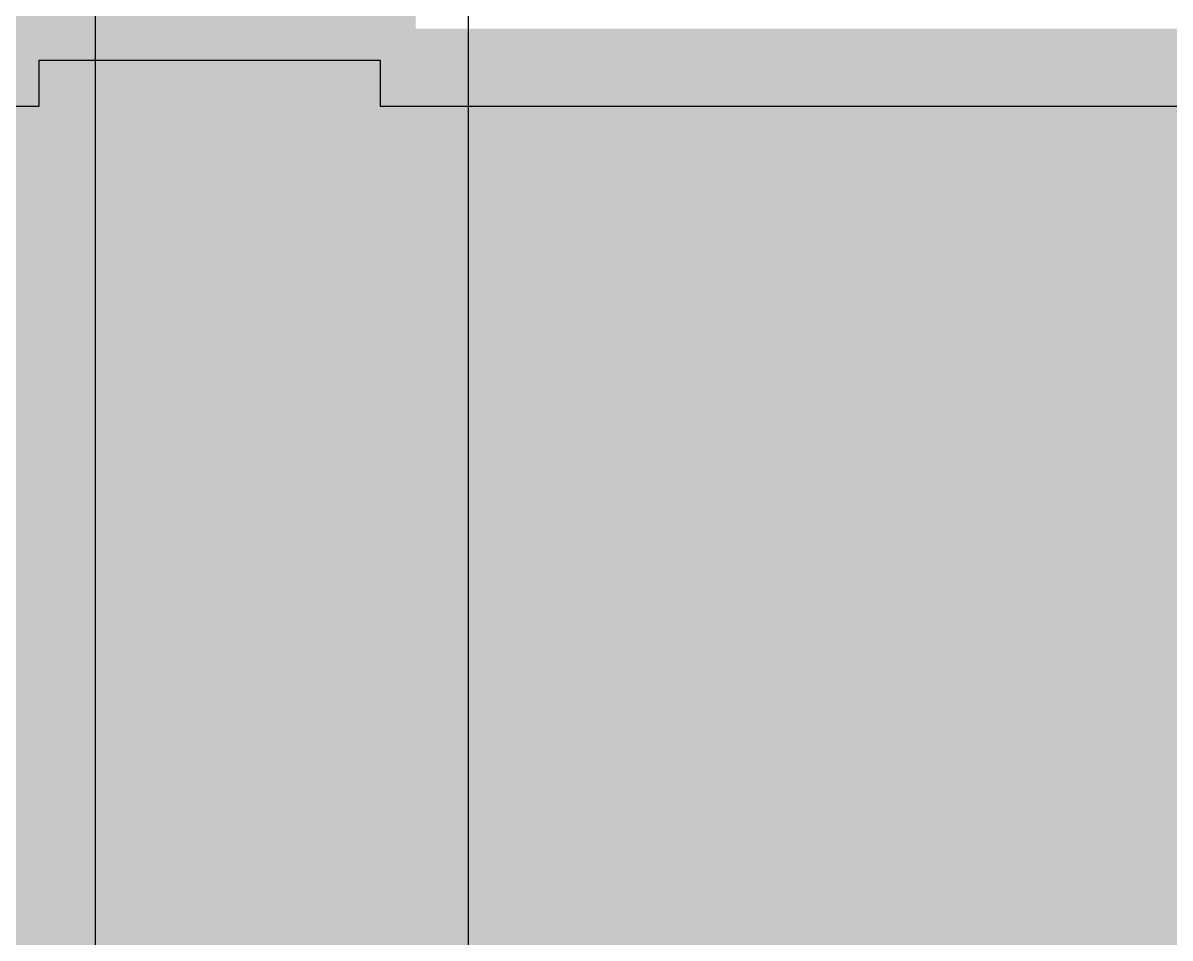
# Model space of a CAD drawing. Header units: inches. Extents: x -18 to 5357, y -8 to 5291.
# Drawn here: x 36.052 to 38.997, y 29.34 to 31.691 of the extents above; entities that cross this region are included whole.
import ezdxf

# ---------------------------------------------------------------- set-up
doc = ezdxf.new("R2010")
doc.units = ezdxf.units.IN
for name, color, linetype in [('Bottom Layer', 5, 'Continuous'), ('Drill Drawing', 1, 'Continuous'), ('Ground', 16, 'Continuous'), ('Power', 76, 'Continuous'), ('Top Layer', 1, 'Continuous'), ('Top Overlay', 2, 'Continuous'), ('Top Paste', 8, 'Continuous'), ('Top Solder', 216, 'Continuous'), ('Via Holes', 16, 'Continuous')]:
    doc.layers.add(name, color=color, linetype=linetype)

# ---------------------------------------------------------------- blocks, each defined once
blk = doc.blocks.new('IND_0402_107')
at = {"layer": 'Top Layer'}
for points in [[(-0.55, 0.3), (-0.15, 0.3), (-0.15, -0.3), (-0.55, -0.3)], [(0.15, 0.3), (0.55, 0.3), (0.55, -0.3), (0.15, -0.3)]]:
    blk.add_hatch(color=1, dxfattribs=at).paths.add_polyline_path(points)
at = {"layer": 'Top Paste'}
for points in [[(-0.55, 0.3), (-0.15, 0.3), (-0.15, -0.3), (-0.55, -0.3)], [(0.15, 0.3), (0.55, 0.3), (0.55, -0.3), (0.15, -0.3)]]:
    blk.add_hatch(color=8, dxfattribs=at).paths.add_polyline_path(points)
at = {"layer": 'Top Solder'}
for points in [[(-0.6516, 0.4016), (-0.0484, 0.4016), (-0.0484, -0.4016), (-0.6516, -0.4016)], [(0.0484, 0.4016), (0.6516, 0.4016), (0.6516, -0.4016), (0.0484, -0.4016)]]:
    blk.add_hatch(color=216, dxfattribs=at).paths.add_polyline_path(points)
at = {"layer": 'Top Overlay'}
for points in [[(-0.7112, 0.4572, 0.127, 0.127, 0), (-0.7112, -0.4572, 0.127, 0.127, 0)], [(-0.7112, 0.4572, 0.127, 0.127, 0), (-0.3048, 0.4572, 0.127, 0.127, 0)], [(-0.3048, 0.4572, 0.127, 0.127, 0), (0.7112, 0.4572, 0.127, 0.127, 0)], [(0.7112, 0.4572, 0.127, 0.127, 0), (0.7112, -0.4572, 0.127, 0.127, 0)], [(-0.7112, -0.4572, 0.127, 0.127, 0), (-0.3048, -0.4572, 0.127, 0.127, 0)], [(-0.3048, -0.4572, 0.127, 0.127, 0), (0.7112, -0.4572, 0.127, 0.127, 0)]]:
    blk.add_lwpolyline(points, format="xyseb", dxfattribs=at)
for points in [[(-0.743, 0.4572, 0.0635, 0.0635, 1), (-0.6795, 0.4572, 0.0635, 0.0635, 1)], [(-0.743, 0.4572, 0.0635, 0.0635, 1), (-0.6795, 0.4572, 0.0635, 0.0635, 1)], [(-0.3366, 0.4572, 0.0635, 0.0635, 1), (-0.2731, 0.4572, 0.0635, 0.0635, 1)], [(-0.3366, 0.4572, 0.0635, 0.0635, 1), (-0.2731, 0.4572, 0.0635, 0.0635, 1)], [(0.6794, 0.4572, 0.0635, 0.0635, 1), (0.7429, 0.4572, 0.0635, 0.0635, 1)], [(0.6794, 0.4572, 0.0635, 0.0635, 1), (0.7429, 0.4572, 0.0635, 0.0635, 1)], [(-0.743, -0.4572, 0.0635, 0.0635, 1), (-0.6795, -0.4572, 0.0635, 0.0635, 1)], [(-0.743, -0.4572, 0.0635, 0.0635, 1), (-0.6795, -0.4572, 0.0635, 0.0635, 1)], [(-0.3366, -0.4572, 0.0635, 0.0635, 1), (-0.2731, -0.4572, 0.0635, 0.0635, 1)], [(-0.3366, -0.4572, 0.0635, 0.0635, 1), (-0.2731, -0.4572, 0.0635, 0.0635, 1)], [(0.6794, -0.4572, 0.0635, 0.0635, 1), (0.7429, -0.4572, 0.0635, 0.0635, 1)], [(0.6794, -0.4572, 0.0635, 0.0635, 1), (0.7429, -0.4572, 0.0635, 0.0635, 1)]]:
    blk.add_lwpolyline(points, format="xyseb", close=True, dxfattribs=at)

msp = doc.modelspace()

# ---------------------------------------------------------------- hatches: boundary and pattern name
at = {"layer": 'Bottom Layer'}
h = msp.add_hatch(color=5, dxfattribs=at)
edge = h.paths.add_edge_path()
edge.add_arc((37.7063, 30.9524), 0.2, 0, 360)
h = msp.add_hatch(color=5, dxfattribs=at)
edge = h.paths.add_edge_path()
edge.add_arc((38.3515, 30.9524), 0.2, 0, 360)
h = msp.add_hatch(color=5, dxfattribs=at)
edge = h.paths.add_edge_path()
edge.add_arc((37.3837, 30.3073), 0.2, 0, 360)
h = msp.add_hatch(color=5, dxfattribs=at)
edge = h.paths.add_edge_path()
edge.add_arc((38.0289, 30.3073), 0.2, 0, 360)
h = msp.add_hatch(color=5, dxfattribs=at)
edge = h.paths.add_edge_path()
edge.add_arc((38.674, 30.3073), 0.2, 0, 360)
h = msp.add_hatch(color=5, dxfattribs=at)
edge = h.paths.add_edge_path()
edge.add_arc((37.7063, 29.6621), 0.2, 0, 360)
h = msp.add_hatch(color=5, dxfattribs=at)
edge = h.paths.add_edge_path()
edge.add_arc((38.3515, 29.6621), 0.2, 0, 360)
h = msp.add_hatch(color=5, dxfattribs=at)
edge = h.paths.add_edge_path()
edge.add_arc((38.9966, 29.6621), 0.2, 0, 360)
at = {"layer": 'Ground'}
h = msp.add_hatch(color=16, dxfattribs=at)
edge = h.paths.add_edge_path()
edge.add_arc((37.7063, 30.9524), 0.2, 0, 360)
h = msp.add_hatch(color=16, dxfattribs=at)
edge = h.paths.add_edge_path()
edge.add_arc((38.3515, 30.9524), 0.2, 0, 360)
h = msp.add_hatch(color=16, dxfattribs=at)
edge = h.paths.add_edge_path()
edge.add_arc((37.3837, 30.3073), 0.2, 0, 360)
h = msp.add_hatch(color=16, dxfattribs=at)
edge = h.paths.add_edge_path()
edge.add_arc((38.0289, 30.3073), 0.2, 0, 360)
h = msp.add_hatch(color=16, dxfattribs=at)
edge = h.paths.add_edge_path()
edge.add_arc((38.674, 30.3073), 0.2, 0, 360)
h = msp.add_hatch(color=16, dxfattribs=at)
edge = h.paths.add_edge_path()
edge.add_arc((37.7063, 29.6621), 0.2, 0, 360)
h = msp.add_hatch(color=16, dxfattribs=at)
edge = h.paths.add_edge_path()
edge.add_arc((38.3515, 29.6621), 0.2, 0, 360)
h = msp.add_hatch(color=16, dxfattribs=at)
edge = h.paths.add_edge_path()
edge.add_arc((38.9966, 29.6621), 0.2, 0, 360)
at = {"layer": 'Power'}
h = msp.add_hatch(color=76, dxfattribs=at)
edge = h.paths.add_edge_path()
edge.add_arc((37.7063, 30.9524), 0.2, 0, 360)
h = msp.add_hatch(color=76, dxfattribs=at)
edge = h.paths.add_edge_path()
edge.add_arc((38.3515, 30.9524), 0.2, 0, 360)
h = msp.add_hatch(color=76, dxfattribs=at)
edge = h.paths.add_edge_path()
edge.add_arc((37.3837, 30.3073), 0.2, 0, 360)
h = msp.add_hatch(color=76, dxfattribs=at)
edge = h.paths.add_edge_path()
edge.add_arc((38.0289, 30.3073), 0.2, 0, 360)
h = msp.add_hatch(color=76, dxfattribs=at)
edge = h.paths.add_edge_path()
edge.add_arc((38.674, 30.3073), 0.2, 0, 360)
h = msp.add_hatch(color=76, dxfattribs=at)
edge = h.paths.add_edge_path()
edge.add_arc((37.7063, 29.6621), 0.2, 0, 360)
h = msp.add_hatch(color=76, dxfattribs=at)
edge = h.paths.add_edge_path()
edge.add_arc((38.3515, 29.6621), 0.2, 0, 360)
h = msp.add_hatch(color=76, dxfattribs=at)
edge = h.paths.add_edge_path()
edge.add_arc((38.9966, 29.6621), 0.2, 0, 360)
at = {"layer": 'Top Layer'}
msp.add_hatch(color=1, dxfattribs=at).paths.add_polyline_path([(34.0217, 28.9523), (42.7584, 28.9523), (42.7584, 31.6759), (34.0217, 31.6759)])
h = msp.add_hatch(color=1, dxfattribs=at)
edge = h.paths.add_edge_path()
edge.add_arc((37.7063, 30.9524), 0.2, 0, 360)
h = msp.add_hatch(color=1, dxfattribs=at)
edge = h.paths.add_edge_path()
edge.add_arc((38.3515, 30.9524), 0.2, 0, 360)
h = msp.add_hatch(color=1, dxfattribs=at)
edge = h.paths.add_edge_path()
edge.add_arc((37.3837, 30.3073), 0.2, 0, 360)
h = msp.add_hatch(color=1, dxfattribs=at)
edge = h.paths.add_edge_path()
edge.add_arc((38.0289, 30.3073), 0.2, 0, 360)
h = msp.add_hatch(color=1, dxfattribs=at)
edge = h.paths.add_edge_path()
edge.add_arc((38.674, 30.3073), 0.2, 0, 360)
h = msp.add_hatch(color=1, dxfattribs=at)
edge = h.paths.add_edge_path()
edge.add_arc((37.7063, 29.6621), 0.2, 0, 360)
h = msp.add_hatch(color=1, dxfattribs=at)
edge = h.paths.add_edge_path()
edge.add_arc((38.3515, 29.6621), 0.2, 0, 360)
h = msp.add_hatch(color=1, dxfattribs=at)
edge = h.paths.add_edge_path()
edge.add_arc((38.9966, 29.6621), 0.2, 0, 360)
at = {"layer": 'Via Holes'}
h = msp.add_hatch(color=7, dxfattribs=at)
edge = h.paths.add_edge_path()
edge.add_arc((37.7063, 30.9524), 0.1, 0, 360)
h = msp.add_hatch(color=7, dxfattribs=at)
edge = h.paths.add_edge_path()
edge.add_arc((38.3515, 30.9524), 0.1, 0, 360)
h = msp.add_hatch(color=7, dxfattribs=at)
edge = h.paths.add_edge_path()
edge.add_arc((37.3837, 30.3073), 0.1, 0, 360)
h = msp.add_hatch(color=7, dxfattribs=at)
edge = h.paths.add_edge_path()
edge.add_arc((38.0289, 30.3073), 0.1, 0, 360)
h = msp.add_hatch(color=7, dxfattribs=at)
edge = h.paths.add_edge_path()
edge.add_arc((38.674, 30.3073), 0.1, 0, 360)
h = msp.add_hatch(color=7, dxfattribs=at)
edge = h.paths.add_edge_path()
edge.add_arc((37.7063, 29.6621), 0.1, 0, 360)
h = msp.add_hatch(color=7, dxfattribs=at)
edge = h.paths.add_edge_path()
edge.add_arc((38.3515, 29.6621), 0.1, 0, 360)
h = msp.add_hatch(color=7, dxfattribs=at)
edge = h.paths.add_edge_path()
edge.add_arc((38.9966, 29.6621), 0.1, 0, 360)

# ---------------------------------------------------------------- linework, layer by layer
at = {"layer": 'Bottom Layer'}
for p, q in [((37.1954, 28.6169), (37.1954, 50.309)), ((36.2372, 34.7816), (36.2372, 28.6985))]:
    msp.add_line(p, q, dxfattribs=at)
msp.add_lwpolyline([(36.7163, 28.6169, 0.1778, 0.1778, 0), (36.7163, 50.6516, 0.1778, 0.1778, 0)], format="xyseb", dxfattribs=at)
at = {"layer": 'Drill Drawing'}
for points in [[(37.4523, 31.2064, 0.0508, 0.0508, 0), (37.9603, 31.2064, 0.0508, 0.0508, 0)], [(37.4523, 30.6984, 0.0508, 0.0508, 0), (37.4523, 31.2064, 0.0508, 0.0508, 0)], [(37.9603, 30.6984, 0.0508, 0.0508, 0), (37.9603, 31.2064, 0.0508, 0.0508, 0)], [(38.0975, 31.2064, 0.0508, 0.0508, 0), (38.6055, 31.2064, 0.0508, 0.0508, 0)], [(38.0975, 30.6984, 0.0508, 0.0508, 0), (38.0975, 31.2064, 0.0508, 0.0508, 0)], [(38.6055, 30.6984, 0.0508, 0.0508, 0), (38.6055, 31.2064, 0.0508, 0.0508, 0)], [(37.5539, 31.1048, 0.0508, 0.0508, 0), (37.8587, 31.1048, 0.0508, 0.0508, 0)], [(37.5539, 30.8, 0.0508, 0.0508, 0), (37.5539, 31.1048, 0.0508, 0.0508, 0)], [(37.8587, 30.8, 0.0508, 0.0508, 0), (37.8587, 31.1048, 0.0508, 0.0508, 0)], [(38.1991, 31.1048, 0.0508, 0.0508, 0), (38.5039, 31.1048, 0.0508, 0.0508, 0)], [(38.1991, 30.8, 0.0508, 0.0508, 0), (38.1991, 31.1048, 0.0508, 0.0508, 0)], [(38.5039, 30.8, 0.0508, 0.0508, 0), (38.5039, 31.1048, 0.0508, 0.0508, 0)], [(37.5539, 30.8, 0.0508, 0.0508, 0), (37.8587, 30.8, 0.0508, 0.0508, 0)], [(38.1991, 30.8, 0.0508, 0.0508, 0), (38.5039, 30.8, 0.0508, 0.0508, 0)], [(37.4523, 30.6984, 0.0508, 0.0508, 0), (37.9603, 30.6984, 0.0508, 0.0508, 0)], [(38.0975, 30.6984, 0.0508, 0.0508, 0), (38.6055, 30.6984, 0.0508, 0.0508, 0)], [(37.1297, 30.5613, 0.0508, 0.0508, 0), (37.6377, 30.5613, 0.0508, 0.0508, 0)], [(37.1297, 30.0533, 0.0508, 0.0508, 0), (37.1297, 30.5613, 0.0508, 0.0508, 0)], [(37.6377, 30.0533, 0.0508, 0.0508, 0), (37.6377, 30.5613, 0.0508, 0.0508, 0)], [(37.7749, 30.5613, 0.0508, 0.0508, 0), (38.2829, 30.5613, 0.0508, 0.0508, 0)], [(37.7749, 30.0533, 0.0508, 0.0508, 0), (37.7749, 30.5613, 0.0508, 0.0508, 0)], [(38.2829, 30.0533, 0.0508, 0.0508, 0), (38.2829, 30.5613, 0.0508, 0.0508, 0)], [(38.42, 30.5613, 0.0508, 0.0508, 0), (38.928, 30.5613, 0.0508, 0.0508, 0)], [(38.42, 30.0533, 0.0508, 0.0508, 0), (38.42, 30.5613, 0.0508, 0.0508, 0)], [(38.928, 30.0533, 0.0508, 0.0508, 0), (38.928, 30.5613, 0.0508, 0.0508, 0)], [(37.2313, 30.4597, 0.0508, 0.0508, 0), (37.5361, 30.4597, 0.0508, 0.0508, 0)], [(37.2313, 30.1549, 0.0508, 0.0508, 0), (37.2313, 30.4597, 0.0508, 0.0508, 0)], [(37.5361, 30.1549, 0.0508, 0.0508, 0), (37.5361, 30.4597, 0.0508, 0.0508, 0)], [(37.8765, 30.4597, 0.0508, 0.0508, 0), (38.1813, 30.4597, 0.0508, 0.0508, 0)], [(37.8765, 30.1549, 0.0508, 0.0508, 0), (37.8765, 30.4597, 0.0508, 0.0508, 0)], [(38.1813, 30.1549, 0.0508, 0.0508, 0), (38.1813, 30.4597, 0.0508, 0.0508, 0)], [(38.5216, 30.4597, 0.0508, 0.0508, 0), (38.8264, 30.4597, 0.0508, 0.0508, 0)], [(38.5216, 30.1549, 0.0508, 0.0508, 0), (38.5216, 30.4597, 0.0508, 0.0508, 0)], [(38.8264, 30.1549, 0.0508, 0.0508, 0), (38.8264, 30.4597, 0.0508, 0.0508, 0)], [(37.2313, 30.1549, 0.0508, 0.0508, 0), (37.5361, 30.1549, 0.0508, 0.0508, 0)], [(37.8765, 30.1549, 0.0508, 0.0508, 0), (38.1813, 30.1549, 0.0508, 0.0508, 0)], [(38.5216, 30.1549, 0.0508, 0.0508, 0), (38.8264, 30.1549, 0.0508, 0.0508, 0)], [(37.1297, 30.0533, 0.0508, 0.0508, 0), (37.6377, 30.0533, 0.0508, 0.0508, 0)], [(37.7749, 30.0533, 0.0508, 0.0508, 0), (38.2829, 30.0533, 0.0508, 0.0508, 0)], [(38.42, 30.0533, 0.0508, 0.0508, 0), (38.928, 30.0533, 0.0508, 0.0508, 0)], [(37.4523, 29.9161, 0.0508, 0.0508, 0), (37.9603, 29.9161, 0.0508, 0.0508, 0)], [(37.4523, 29.4081, 0.0508, 0.0508, 0), (37.4523, 29.9161, 0.0508, 0.0508, 0)], [(37.9603, 29.4081, 0.0508, 0.0508, 0), (37.9603, 29.9161, 0.0508, 0.0508, 0)], [(38.0975, 29.9161, 0.0508, 0.0508, 0), (38.6055, 29.9161, 0.0508, 0.0508, 0)], [(38.0975, 29.4081, 0.0508, 0.0508, 0), (38.0975, 29.9161, 0.0508, 0.0508, 0)], [(38.6055, 29.4081, 0.0508, 0.0508, 0), (38.6055, 29.9161, 0.0508, 0.0508, 0)], [(38.7426, 29.9161, 0.0508, 0.0508, 0), (39.2506, 29.9161, 0.0508, 0.0508, 0)], [(38.7426, 29.4081, 0.0508, 0.0508, 0), (38.7426, 29.9161, 0.0508, 0.0508, 0)], [(37.5539, 29.8145, 0.0508, 0.0508, 0), (37.8587, 29.8145, 0.0508, 0.0508, 0)], [(37.5539, 29.5097, 0.0508, 0.0508, 0), (37.5539, 29.8145, 0.0508, 0.0508, 0)], [(37.8587, 29.5097, 0.0508, 0.0508, 0), (37.8587, 29.8145, 0.0508, 0.0508, 0)], [(38.1991, 29.8145, 0.0508, 0.0508, 0), (38.5039, 29.8145, 0.0508, 0.0508, 0)], [(38.1991, 29.5097, 0.0508, 0.0508, 0), (38.1991, 29.8145, 0.0508, 0.0508, 0)], [(38.5039, 29.5097, 0.0508, 0.0508, 0), (38.5039, 29.8145, 0.0508, 0.0508, 0)], [(38.8442, 29.8145, 0.0508, 0.0508, 0), (39.149, 29.8145, 0.0508, 0.0508, 0)], [(38.8442, 29.5097, 0.0508, 0.0508, 0), (38.8442, 29.8145, 0.0508, 0.0508, 0)], [(37.5539, 29.5097, 0.0508, 0.0508, 0), (37.8587, 29.5097, 0.0508, 0.0508, 0)], [(38.1991, 29.5097, 0.0508, 0.0508, 0), (38.5039, 29.5097, 0.0508, 0.0508, 0)], [(38.8442, 29.5097, 0.0508, 0.0508, 0), (39.149, 29.5097, 0.0508, 0.0508, 0)], [(37.4523, 29.4081, 0.0508, 0.0508, 0), (37.9603, 29.4081, 0.0508, 0.0508, 0)], [(38.0975, 29.4081, 0.0508, 0.0508, 0), (38.6055, 29.4081, 0.0508, 0.0508, 0)], [(38.7426, 29.4081, 0.0508, 0.0508, 0), (39.2506, 29.4081, 0.0508, 0.0508, 0)]]:
    msp.add_lwpolyline(points, format="xyseb", dxfattribs=at)
for points in [[(37.4396, 31.2064, 0.0254, 0.0254, 1), (37.465, 31.2064, 0.0254, 0.0254, 1)], [(37.4396, 31.2064, 0.0254, 0.0254, 1), (37.465, 31.2064, 0.0254, 0.0254, 1)], [(37.9476, 31.2064, 0.0254, 0.0254, 1), (37.973, 31.2064, 0.0254, 0.0254, 1)], [(37.9476, 31.2064, 0.0254, 0.0254, 1), (37.973, 31.2064, 0.0254, 0.0254, 1)], [(38.0848, 31.2064, 0.0254, 0.0254, 1), (38.1102, 31.2064, 0.0254, 0.0254, 1)], [(38.0848, 31.2064, 0.0254, 0.0254, 1), (38.1102, 31.2064, 0.0254, 0.0254, 1)], [(38.5928, 31.2064, 0.0254, 0.0254, 1), (38.6182, 31.2064, 0.0254, 0.0254, 1)], [(38.5928, 31.2064, 0.0254, 0.0254, 1), (38.6182, 31.2064, 0.0254, 0.0254, 1)], [(37.5412, 31.1048, 0.0254, 0.0254, 1), (37.5666, 31.1048, 0.0254, 0.0254, 1)], [(37.5412, 31.1048, 0.0254, 0.0254, 1), (37.5666, 31.1048, 0.0254, 0.0254, 1)], [(37.846, 31.1048, 0.0254, 0.0254, 1), (37.8714, 31.1048, 0.0254, 0.0254, 1)], [(37.846, 31.1048, 0.0254, 0.0254, 1), (37.8714, 31.1048, 0.0254, 0.0254, 1)], [(38.1864, 31.1048, 0.0254, 0.0254, 1), (38.2118, 31.1048, 0.0254, 0.0254, 1)], [(38.1864, 31.1048, 0.0254, 0.0254, 1), (38.2118, 31.1048, 0.0254, 0.0254, 1)], [(38.4912, 31.1048, 0.0254, 0.0254, 1), (38.5166, 31.1048, 0.0254, 0.0254, 1)], [(38.4912, 31.1048, 0.0254, 0.0254, 1), (38.5166, 31.1048, 0.0254, 0.0254, 1)], [(37.5412, 30.8, 0.0254, 0.0254, 1), (37.5666, 30.8, 0.0254, 0.0254, 1)], [(37.5412, 30.8, 0.0254, 0.0254, 1), (37.5666, 30.8, 0.0254, 0.0254, 1)], [(37.846, 30.8, 0.0254, 0.0254, 1), (37.8714, 30.8, 0.0254, 0.0254, 1)], [(37.846, 30.8, 0.0254, 0.0254, 1), (37.8714, 30.8, 0.0254, 0.0254, 1)], [(38.1864, 30.8, 0.0254, 0.0254, 1), (38.2118, 30.8, 0.0254, 0.0254, 1)], [(38.1864, 30.8, 0.0254, 0.0254, 1), (38.2118, 30.8, 0.0254, 0.0254, 1)], [(38.4912, 30.8, 0.0254, 0.0254, 1), (38.5166, 30.8, 0.0254, 0.0254, 1)], [(38.4912, 30.8, 0.0254, 0.0254, 1), (38.5166, 30.8, 0.0254, 0.0254, 1)], [(37.4396, 30.6984, 0.0254, 0.0254, 1), (37.465, 30.6984, 0.0254, 0.0254, 1)], [(37.4396, 30.6984, 0.0254, 0.0254, 1), (37.465, 30.6984, 0.0254, 0.0254, 1)], [(37.9476, 30.6984, 0.0254, 0.0254, 1), (37.973, 30.6984, 0.0254, 0.0254, 1)], [(37.9476, 30.6984, 0.0254, 0.0254, 1), (37.973, 30.6984, 0.0254, 0.0254, 1)], [(38.0848, 30.6984, 0.0254, 0.0254, 1), (38.1102, 30.6984, 0.0254, 0.0254, 1)], [(38.0848, 30.6984, 0.0254, 0.0254, 1), (38.1102, 30.6984, 0.0254, 0.0254, 1)], [(38.5928, 30.6984, 0.0254, 0.0254, 1), (38.6182, 30.6984, 0.0254, 0.0254, 1)], [(38.5928, 30.6984, 0.0254, 0.0254, 1), (38.6182, 30.6984, 0.0254, 0.0254, 1)], [(37.117, 30.5613, 0.0254, 0.0254, 1), (37.1424, 30.5613, 0.0254, 0.0254, 1)], [(37.117, 30.5613, 0.0254, 0.0254, 1), (37.1424, 30.5613, 0.0254, 0.0254, 1)], [(37.625, 30.5613, 0.0254, 0.0254, 1), (37.6504, 30.5613, 0.0254, 0.0254, 1)], [(37.625, 30.5613, 0.0254, 0.0254, 1), (37.6504, 30.5613, 0.0254, 0.0254, 1)], [(37.7622, 30.5613, 0.0254, 0.0254, 1), (37.7876, 30.5613, 0.0254, 0.0254, 1)], [(37.7622, 30.5613, 0.0254, 0.0254, 1), (37.7876, 30.5613, 0.0254, 0.0254, 1)], [(38.2702, 30.5613, 0.0254, 0.0254, 1), (38.2956, 30.5613, 0.0254, 0.0254, 1)], [(38.2702, 30.5613, 0.0254, 0.0254, 1), (38.2956, 30.5613, 0.0254, 0.0254, 1)], [(38.4073, 30.5613, 0.0254, 0.0254, 1), (38.4327, 30.5613, 0.0254, 0.0254, 1)], [(38.4073, 30.5613, 0.0254, 0.0254, 1), (38.4327, 30.5613, 0.0254, 0.0254, 1)], [(38.9153, 30.5613, 0.0254, 0.0254, 1), (38.9407, 30.5613, 0.0254, 0.0254, 1)], [(38.9153, 30.5613, 0.0254, 0.0254, 1), (38.9407, 30.5613, 0.0254, 0.0254, 1)], [(37.2186, 30.4597, 0.0254, 0.0254, 1), (37.244, 30.4597, 0.0254, 0.0254, 1)], [(37.2186, 30.4597, 0.0254, 0.0254, 1), (37.244, 30.4597, 0.0254, 0.0254, 1)], [(37.5234, 30.4597, 0.0254, 0.0254, 1), (37.5488, 30.4597, 0.0254, 0.0254, 1)], [(37.5234, 30.4597, 0.0254, 0.0254, 1), (37.5488, 30.4597, 0.0254, 0.0254, 1)], [(37.8638, 30.4597, 0.0254, 0.0254, 1), (37.8892, 30.4597, 0.0254, 0.0254, 1)], [(37.8638, 30.4597, 0.0254, 0.0254, 1), (37.8892, 30.4597, 0.0254, 0.0254, 1)], [(38.1686, 30.4597, 0.0254, 0.0254, 1), (38.194, 30.4597, 0.0254, 0.0254, 1)], [(38.1686, 30.4597, 0.0254, 0.0254, 1), (38.194, 30.4597, 0.0254, 0.0254, 1)], [(38.5089, 30.4597, 0.0254, 0.0254, 1), (38.5343, 30.4597, 0.0254, 0.0254, 1)], [(38.5089, 30.4597, 0.0254, 0.0254, 1), (38.5343, 30.4597, 0.0254, 0.0254, 1)], [(38.8137, 30.4597, 0.0254, 0.0254, 1), (38.8391, 30.4597, 0.0254, 0.0254, 1)], [(38.8137, 30.4597, 0.0254, 0.0254, 1), (38.8391, 30.4597, 0.0254, 0.0254, 1)], [(37.2186, 30.1549, 0.0254, 0.0254, 1), (37.244, 30.1549, 0.0254, 0.0254, 1)], [(37.2186, 30.1549, 0.0254, 0.0254, 1), (37.244, 30.1549, 0.0254, 0.0254, 1)], [(37.5234, 30.1549, 0.0254, 0.0254, 1), (37.5488, 30.1549, 0.0254, 0.0254, 1)], [(37.5234, 30.1549, 0.0254, 0.0254, 1), (37.5488, 30.1549, 0.0254, 0.0254, 1)], [(37.8638, 30.1549, 0.0254, 0.0254, 1), (37.8892, 30.1549, 0.0254, 0.0254, 1)], [(37.8638, 30.1549, 0.0254, 0.0254, 1), (37.8892, 30.1549, 0.0254, 0.0254, 1)], [(38.1686, 30.1549, 0.0254, 0.0254, 1), (38.194, 30.1549, 0.0254, 0.0254, 1)], [(38.1686, 30.1549, 0.0254, 0.0254, 1), (38.194, 30.1549, 0.0254, 0.0254, 1)], [(38.5089, 30.1549, 0.0254, 0.0254, 1), (38.5343, 30.1549, 0.0254, 0.0254, 1)], [(38.5089, 30.1549, 0.0254, 0.0254, 1), (38.5343, 30.1549, 0.0254, 0.0254, 1)], [(38.8137, 30.1549, 0.0254, 0.0254, 1), (38.8391, 30.1549, 0.0254, 0.0254, 1)], [(38.8137, 30.1549, 0.0254, 0.0254, 1), (38.8391, 30.1549, 0.0254, 0.0254, 1)], [(37.117, 30.0533, 0.0254, 0.0254, 1), (37.1424, 30.0533, 0.0254, 0.0254, 1)], [(37.117, 30.0533, 0.0254, 0.0254, 1), (37.1424, 30.0533, 0.0254, 0.0254, 1)], [(37.625, 30.0533, 0.0254, 0.0254, 1), (37.6504, 30.0533, 0.0254, 0.0254, 1)], [(37.625, 30.0533, 0.0254, 0.0254, 1), (37.6504, 30.0533, 0.0254, 0.0254, 1)], [(37.7622, 30.0533, 0.0254, 0.0254, 1), (37.7876, 30.0533, 0.0254, 0.0254, 1)], [(37.7622, 30.0533, 0.0254, 0.0254, 1), (37.7876, 30.0533, 0.0254, 0.0254, 1)], [(38.2702, 30.0533, 0.0254, 0.0254, 1), (38.2956, 30.0533, 0.0254, 0.0254, 1)], [(38.2702, 30.0533, 0.0254, 0.0254, 1), (38.2956, 30.0533, 0.0254, 0.0254, 1)], [(38.4073, 30.0533, 0.0254, 0.0254, 1), (38.4327, 30.0533, 0.0254, 0.0254, 1)], [(38.4073, 30.0533, 0.0254, 0.0254, 1), (38.4327, 30.0533, 0.0254, 0.0254, 1)], [(38.9153, 30.0533, 0.0254, 0.0254, 1), (38.9407, 30.0533, 0.0254, 0.0254, 1)], [(38.9153, 30.0533, 0.0254, 0.0254, 1), (38.9407, 30.0533, 0.0254, 0.0254, 1)], [(37.4396, 29.9161, 0.0254, 0.0254, 1), (37.465, 29.9161, 0.0254, 0.0254, 1)], [(37.4396, 29.9161, 0.0254, 0.0254, 1), (37.465, 29.9161, 0.0254, 0.0254, 1)], [(37.9476, 29.9161, 0.0254, 0.0254, 1), (37.973, 29.9161, 0.0254, 0.0254, 1)], [(37.9476, 29.9161, 0.0254, 0.0254, 1), (37.973, 29.9161, 0.0254, 0.0254, 1)], [(38.0848, 29.9161, 0.0254, 0.0254, 1), (38.1102, 29.9161, 0.0254, 0.0254, 1)], [(38.0848, 29.9161, 0.0254, 0.0254, 1), (38.1102, 29.9161, 0.0254, 0.0254, 1)], [(38.5928, 29.9161, 0.0254, 0.0254, 1), (38.6182, 29.9161, 0.0254, 0.0254, 1)], [(38.5928, 29.9161, 0.0254, 0.0254, 1), (38.6182, 29.9161, 0.0254, 0.0254, 1)], [(38.7299, 29.9161, 0.0254, 0.0254, 1), (38.7553, 29.9161, 0.0254, 0.0254, 1)], [(38.7299, 29.9161, 0.0254, 0.0254, 1), (38.7553, 29.9161, 0.0254, 0.0254, 1)], [(37.5412, 29.8145, 0.0254, 0.0254, 1), (37.5666, 29.8145, 0.0254, 0.0254, 1)], [(37.5412, 29.8145, 0.0254, 0.0254, 1), (37.5666, 29.8145, 0.0254, 0.0254, 1)], [(37.846, 29.8145, 0.0254, 0.0254, 1), (37.8714, 29.8145, 0.0254, 0.0254, 1)], [(37.846, 29.8145, 0.0254, 0.0254, 1), (37.8714, 29.8145, 0.0254, 0.0254, 1)], [(38.1864, 29.8145, 0.0254, 0.0254, 1), (38.2118, 29.8145, 0.0254, 0.0254, 1)], [(38.1864, 29.8145, 0.0254, 0.0254, 1), (38.2118, 29.8145, 0.0254, 0.0254, 1)], [(38.4912, 29.8145, 0.0254, 0.0254, 1), (38.5166, 29.8145, 0.0254, 0.0254, 1)], [(38.4912, 29.8145, 0.0254, 0.0254, 1), (38.5166, 29.8145, 0.0254, 0.0254, 1)], [(38.8315, 29.8145, 0.0254, 0.0254, 1), (38.8569, 29.8145, 0.0254, 0.0254, 1)], [(38.8315, 29.8145, 0.0254, 0.0254, 1), (38.8569, 29.8145, 0.0254, 0.0254, 1)], [(37.5412, 29.5097, 0.0254, 0.0254, 1), (37.5666, 29.5097, 0.0254, 0.0254, 1)], [(37.5412, 29.5097, 0.0254, 0.0254, 1), (37.5666, 29.5097, 0.0254, 0.0254, 1)], [(37.846, 29.5097, 0.0254, 0.0254, 1), (37.8714, 29.5097, 0.0254, 0.0254, 1)], [(37.846, 29.5097, 0.0254, 0.0254, 1), (37.8714, 29.5097, 0.0254, 0.0254, 1)], [(38.1864, 29.5097, 0.0254, 0.0254, 1), (38.2118, 29.5097, 0.0254, 0.0254, 1)], [(38.1864, 29.5097, 0.0254, 0.0254, 1), (38.2118, 29.5097, 0.0254, 0.0254, 1)], [(38.4912, 29.5097, 0.0254, 0.0254, 1), (38.5166, 29.5097, 0.0254, 0.0254, 1)], [(38.4912, 29.5097, 0.0254, 0.0254, 1), (38.5166, 29.5097, 0.0254, 0.0254, 1)], [(38.8315, 29.5097, 0.0254, 0.0254, 1), (38.8569, 29.5097, 0.0254, 0.0254, 1)], [(38.8315, 29.5097, 0.0254, 0.0254, 1), (38.8569, 29.5097, 0.0254, 0.0254, 1)], [(37.4396, 29.4081, 0.0254, 0.0254, 1), (37.465, 29.4081, 0.0254, 0.0254, 1)], [(37.4396, 29.4081, 0.0254, 0.0254, 1), (37.465, 29.4081, 0.0254, 0.0254, 1)], [(37.9476, 29.4081, 0.0254, 0.0254, 1), (37.973, 29.4081, 0.0254, 0.0254, 1)], [(37.9476, 29.4081, 0.0254, 0.0254, 1), (37.973, 29.4081, 0.0254, 0.0254, 1)], [(38.0848, 29.4081, 0.0254, 0.0254, 1), (38.1102, 29.4081, 0.0254, 0.0254, 1)], [(38.0848, 29.4081, 0.0254, 0.0254, 1), (38.1102, 29.4081, 0.0254, 0.0254, 1)], [(38.5928, 29.4081, 0.0254, 0.0254, 1), (38.6182, 29.4081, 0.0254, 0.0254, 1)], [(38.5928, 29.4081, 0.0254, 0.0254, 1), (38.6182, 29.4081, 0.0254, 0.0254, 1)], [(38.7299, 29.4081, 0.0254, 0.0254, 1), (38.7553, 29.4081, 0.0254, 0.0254, 1)], [(38.7299, 29.4081, 0.0254, 0.0254, 1), (38.7553, 29.4081, 0.0254, 0.0254, 1)]]:
    msp.add_lwpolyline(points, format="xyseb", close=True, dxfattribs=at)
at = {"layer": 'Top Layer'}
for p, q in [((36.0934, 31.4774), (36.0934, 31.5949)), ((36.0934, 31.5949), (36.9688, 31.5949)), ((36.9688, 31.5949), (36.9688, 31.4774)), ((34.0513, 31.4774), (36.0934, 31.4774)), ((36.9688, 31.4774), (39.1278, 31.4774))]:
    msp.add_line(p, q, dxfattribs=at)
at = {"layer": 'Top Overlay'}
for points in [[(37.3374, 31.4266, 0.127, 0.127, 0), (38.8357, 31.4266, 0.127, 0.127, 0)], [(37.3374, 30.5816, 0.127, 0.127, 0), (37.3374, 31.4266, 0.127, 0.127, 0)], [(38.8357, 30.656, 0.127, 0.127, 0), (38.8357, 31.4266, 0.127, 0.127, 0)], [(38.8357, 30.656, 0.127, 0.127, 0), (40.5994, 30.656, 0.127, 0.127, 0)], [(35.8013, 30.5816, 0.127, 0.127, 0), (37.3374, 30.5816, 0.127, 0.127, 0)]]:
    msp.add_lwpolyline(points, format="xyseb", dxfattribs=at)
for points in [[(37.3056, 31.4266, 0.0635, 0.0635, 1), (37.3691, 31.4266, 0.0635, 0.0635, 1)], [(37.3056, 31.4266, 0.0635, 0.0635, 1), (37.3691, 31.4266, 0.0635, 0.0635, 1)], [(38.804, 31.4266, 0.0635, 0.0635, 1), (38.8675, 31.4266, 0.0635, 0.0635, 1)], [(38.804, 31.4266, 0.0635, 0.0635, 1), (38.8675, 31.4266, 0.0635, 0.0635, 1)], [(38.804, 30.656, 0.0635, 0.0635, 1), (38.8675, 30.656, 0.0635, 0.0635, 1)], [(38.804, 30.656, 0.0635, 0.0635, 1), (38.8675, 30.656, 0.0635, 0.0635, 1)], [(37.3056, 30.5816, 0.0635, 0.0635, 1), (37.3691, 30.5816, 0.0635, 0.0635, 1)], [(37.3056, 30.5816, 0.0635, 0.0635, 1), (37.3691, 30.5816, 0.0635, 0.0635, 1)]]:
    msp.add_lwpolyline(points, format="xyseb", close=True, dxfattribs=at)

# ---------------------------------------------------------------- block references
at = {"rotation": 90}
msp.add_blockref('IND_0402_107', (36.5391, 31.8259), dxfattribs=at)

doc.saveas('drawing.dxf')
